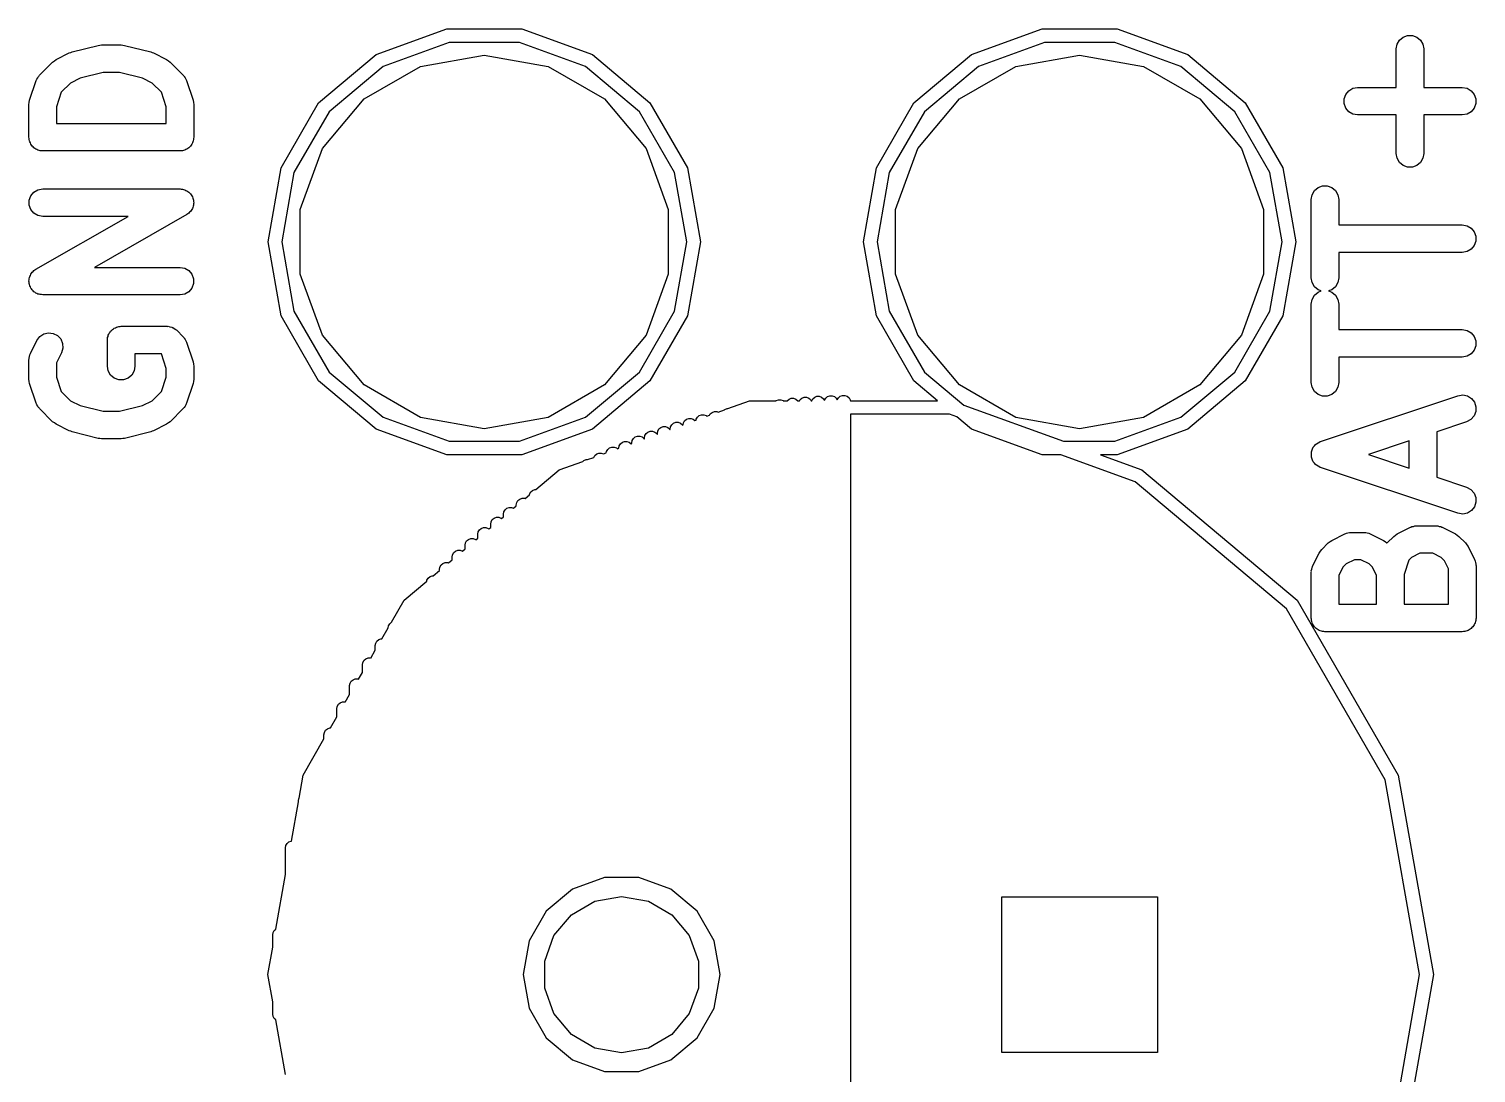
# Model space of a CAD drawing. Extents: x 0 to 76, y -93 to 10.
# Drawn here: x 3.53 to 19.33, y -29.08 to -17.67 of the extents above; entities that cross this region are included whole.
import ezdxf

# ---------------------------------------------------------------- set-up
doc = ezdxf.new("R2010")
doc.units = 0
doc.header["$MEASUREMENT"] = 0
doc.layers.add('BLACK', color=7, linetype='CONTINUOUS')

msp = doc.modelspace()

# ---------------------------------------------------------------- linework, layer by layer
at = {"layer": 'Black'}
for p, q in [((7.3195, -17.9553), (8.09002, -17.6749)), ((8.09002, -17.6749), (8.90998, -17.6749)), ((8.90998, -17.6749), (9.6805, -17.9553)), ((13.8195, -17.9553), (14.59, -17.6749)), ((14.59, -17.6749), (15.41, -17.6749)), ((15.41, -17.6749), (16.1805, -17.9553)), ((4.28505, -17.8545), (4.30335, -17.8532)), ((4.30335, -17.8532), (4.32143, -17.85)), ((4.32143, -17.85), (4.53571, -17.85)), ((4.53571, -17.85), (4.55379, -17.8532)), ((4.55379, -17.8532), (4.57209, -17.8545)), ((8.11606, -17.8226), (7.3945, -18.0852)), ((8.88394, -17.8226), (8.11606, -17.8226)), ((9.6055, -18.0852), (8.88394, -17.8226)), ((14.6161, -17.8226), (13.8945, -18.0852)), ((15.3839, -17.8226), (14.6161, -17.8226)), ((16.1055, -18.0852), (15.3839, -17.8226)), ((18.4571, -17.8929), (18.4662, -17.8416)), ((18.4662, -17.8416), (18.4922, -17.7964)), ((18.4922, -17.7964), (18.5321, -17.763)), ((18.5321, -17.763), (18.5811, -17.7451)), ((18.5811, -17.7451), (18.6332, -17.7451)), ((18.6332, -17.7451), (18.6821, -17.763)), ((18.6821, -17.763), (18.722, -17.7964)), ((18.722, -17.7964), (18.7481, -17.8416)), ((18.7481, -17.8416), (18.7571, -17.8929)), ((3.80647, -18.023), (3.82577, -18.0087)), ((3.82577, -18.0087), (3.96863, -17.9373)), ((3.96863, -17.9373), (3.98435, -17.9326)), ((3.98435, -17.9326), (3.99933, -17.9259)), ((3.99933, -17.9259), (4.28505, -17.8545)), ((4.57209, -17.8545), (4.85781, -17.9259)), ((4.85781, -17.9259), (4.87279, -17.9326)), ((4.87279, -17.9326), (4.88851, -17.9373)), ((4.88851, -17.9373), (5.03137, -18.0087)), ((5.03137, -18.0087), (5.05067, -18.023)), ((6.69137, -18.4824), (7.3195, -17.9553)), ((7.80236, -18.0833), (8.5, -17.9602)), ((8.5, -17.9602), (9.19764, -18.0833)), ((9.6805, -17.9553), (10.3086, -18.4824)), ((13.1914, -18.4824), (13.8195, -17.9553)), ((14.3024, -18.0833), (15, -17.9602)), ((15, -17.9602), (15.6976, -18.0833)), ((16.1805, -17.9553), (16.8086, -18.4824)), ((18.4571, -18.3143), (18.4571, -17.8929)), ((18.7571, -17.8929), (18.7571, -18.3143)), ((3.64393, -18.1796), (3.78679, -18.0368)), ((3.78679, -18.0368), (3.80647, -18.023)), ((4.33989, -18.15), (4.08807, -18.213)), ((4.51725, -18.15), (4.33989, -18.15)), ((4.76907, -18.213), (4.51725, -18.15)), ((5.05067, -18.023), (5.07035, -18.0368)), ((5.07035, -18.0368), (5.21321, -18.1796)), ((7.3945, -18.0852), (6.80628, -18.5788)), ((7.18887, -18.4375), (7.80236, -18.0833)), ((9.19764, -18.0833), (9.81113, -18.4375)), ((10.1937, -18.5788), (9.6055, -18.0852)), ((13.8945, -18.0852), (13.3063, -18.5788)), ((13.6889, -18.4375), (14.3024, -18.0833)), ((15.6976, -18.0833), (16.3111, -18.4375)), ((16.6937, -18.5788), (16.1055, -18.0852)), ((3.53627, -18.4526), (3.6077, -18.2383)), ((3.6077, -18.2383), (3.61182, -18.2307)), ((3.61182, -18.2307), (3.61405, -18.2223)), ((3.61405, -18.2223), (3.62413, -18.2079)), ((3.62413, -18.2079), (3.6325, -18.1925)), ((3.6325, -18.1925), (3.63897, -18.1867)), ((3.63897, -18.1867), (3.64393, -18.1796)), ((3.98171, -18.2661), (3.8811, -18.3667)), ((4.08807, -18.213), (3.98171, -18.2661)), ((4.87543, -18.2661), (4.76907, -18.213)), ((4.97604, -18.3667), (4.87543, -18.2661)), ((5.21321, -18.1796), (5.21817, -18.1867)), ((5.21817, -18.1867), (5.22464, -18.1925)), ((5.22464, -18.1925), (5.23301, -18.2079)), ((5.23301, -18.2079), (5.24309, -18.2223)), ((5.24309, -18.2223), (5.24533, -18.2307)), ((5.24533, -18.2307), (5.24945, -18.2383)), ((5.24945, -18.2383), (5.32087, -18.4526)), ((17.9393, -18.3494), (17.9844, -18.3233)), ((17.9844, -18.3233), (18.0357, -18.3143)), ((18.0357, -18.3143), (18.4571, -18.3143)), ((18.7571, -18.3143), (19.1786, -18.3143)), ((19.1786, -18.3143), (19.2299, -18.3233)), ((19.2299, -18.3233), (19.275, -18.3494)), ((3.52857, -18.5), (3.53274, -18.4763)), ((3.53274, -18.4763), (3.53627, -18.4526)), ((3.8811, -18.3667), (3.82857, -18.5243)), ((5.02857, -18.5243), (4.97604, -18.3667)), ((5.32087, -18.4526), (5.3244, -18.4763)), ((5.3244, -18.4763), (5.32857, -18.5)), ((6.28139, -19.1925), (6.69137, -18.4824)), ((6.73351, -18.9801), (7.18887, -18.4375)), ((9.81113, -18.4375), (10.2665, -18.9801)), ((10.3086, -18.4824), (10.7186, -19.1925)), ((12.7814, -19.1925), (13.1914, -18.4824)), ((13.2335, -18.9801), (13.6889, -18.4375)), ((16.3111, -18.4375), (16.7665, -18.9801)), ((16.8086, -18.4824), (17.2186, -19.1925)), ((17.888, -18.4382), (17.9058, -18.3893)), ((17.888, -18.4903), (17.888, -18.4382)), ((17.9058, -18.3893), (17.9393, -18.3494)), ((19.275, -18.3494), (19.3085, -18.3893)), ((19.3085, -18.3893), (19.3263, -18.4382)), ((19.3263, -18.4382), (19.3263, -18.4903)), ((3.52857, -18.8571), (3.52857, -18.5)), ((3.82857, -18.5243), (3.82857, -18.7071)), ((5.02857, -18.7071), (5.02857, -18.5243)), ((5.32857, -18.5), (5.32857, -18.8571)), ((6.80628, -18.5788), (6.42234, -19.2438)), ((10.5777, -19.2438), (10.1937, -18.5788)), ((13.3063, -18.5788), (12.9223, -19.2438)), ((17.0777, -19.2438), (16.6937, -18.5788)), ((17.9058, -18.5393), (17.888, -18.4903)), ((17.9393, -18.5792), (17.9058, -18.5393)), ((17.9844, -18.6052), (17.9393, -18.5792)), ((18.0357, -18.6143), (17.9844, -18.6052)), ((18.4571, -18.6143), (18.0357, -18.6143)), ((18.4571, -19.0357), (18.4571, -18.6143)), ((19.1786, -18.6143), (18.7571, -18.6143)), ((18.7571, -18.6143), (18.7571, -19.0357)), ((19.2299, -18.6052), (19.1786, -18.6143)), ((19.275, -18.5792), (19.2299, -18.6052)), ((19.3085, -18.5393), (19.275, -18.5792)), ((19.3263, -18.4903), (19.3085, -18.5393)), ((3.82857, -18.7071), (5.02857, -18.7071)), ((3.53085, -18.8701), (3.52857, -18.8571)), ((3.53085, -18.8832), (3.53085, -18.8701)), ((3.53534, -18.8955), (3.53085, -18.8832)), ((3.53762, -18.9084), (3.53534, -18.8955)), ((3.54418, -18.9198), (3.53762, -18.9084)), ((3.54867, -18.9321), (3.54418, -18.9198)), ((3.5571, -18.9422), (3.54867, -18.9321)), ((3.56366, -18.9536), (3.5571, -18.9422)), ((3.57372, -18.962), (3.56366, -18.9536)), ((5.29348, -18.9536), (5.28342, -18.962)), ((5.30004, -18.9422), (5.29348, -18.9536)), ((5.30847, -18.9321), (5.30004, -18.9422)), ((5.31296, -18.9198), (5.30847, -18.9321)), ((5.31952, -18.9084), (5.31296, -18.9198)), ((5.3218, -18.8955), (5.31952, -18.9084)), ((5.32629, -18.8832), (5.3218, -18.8955)), ((5.32857, -18.8571), (5.32629, -18.8701)), ((5.32629, -18.8701), (5.32629, -18.8832)), ((3.58215, -18.972), (3.57372, -18.962)), ((3.59352, -18.9786), (3.58215, -18.972)), ((3.60357, -18.987), (3.59352, -18.9786)), ((3.6159, -18.9915), (3.60357, -18.987)), ((3.62727, -18.9981), (3.6159, -18.9915)), ((3.64019, -19.0004), (3.62727, -18.9981)), ((3.65252, -19.0049), (3.64019, -19.0004)), ((3.66565, -19.0049), (3.65252, -19.0049)), ((3.67857, -19.0071), (3.66565, -19.0049)), ((5.17857, -19.0071), (3.67857, -19.0071)), ((5.1915, -19.0049), (5.17857, -19.0071)), ((5.20462, -19.0049), (5.1915, -19.0049)), ((5.21695, -19.0004), (5.20462, -19.0049)), ((5.22987, -18.9981), (5.21695, -19.0004)), ((5.24124, -18.9915), (5.22987, -18.9981)), ((5.25357, -18.987), (5.24124, -18.9915)), ((5.26362, -18.9786), (5.25357, -18.987)), ((5.27499, -18.972), (5.26362, -18.9786)), ((5.28342, -18.962), (5.27499, -18.972)), ((6.49123, -19.6458), (6.73351, -18.9801)), ((10.2665, -18.9801), (10.5088, -19.6458)), ((12.9912, -19.6458), (13.2335, -18.9801)), ((16.7665, -18.9801), (17.0088, -19.6458)), ((18.4662, -19.087), (18.4571, -19.0357)), ((18.4922, -19.1321), (18.4662, -19.087)), ((18.7481, -19.087), (18.722, -19.1321)), ((18.7571, -19.0357), (18.7481, -19.087)), ((6.139, -20), (6.28139, -19.1925)), ((6.42234, -19.2438), (6.289, -20)), ((10.711, -20), (10.5777, -19.2438)), ((10.7186, -19.1925), (10.861, -20)), ((12.639, -20), (12.7814, -19.1925)), ((12.9223, -19.2438), (12.789, -20)), ((17.211, -20), (17.0777, -19.2438)), ((17.2186, -19.1925), (17.361, -20)), ((18.5321, -19.1656), (18.4922, -19.1321)), ((18.5811, -19.1834), (18.5321, -19.1656)), ((18.6332, -19.1834), (18.5811, -19.1834)), ((18.6821, -19.1656), (18.6332, -19.1834)), ((18.722, -19.1321), (18.6821, -19.1656)), ((3.58215, -19.4565), (3.62727, -19.4305)), ((3.62727, -19.4305), (3.67857, -19.4214)), ((3.67857, -19.4214), (5.17857, -19.4214)), ((5.17857, -19.4214), (5.19182, -19.4238)), ((5.19182, -19.4238), (5.20528, -19.4238)), ((5.20528, -19.4238), (5.21728, -19.4283)), ((5.21728, -19.4283), (5.22987, -19.4305)), ((5.22987, -19.4305), (5.24152, -19.4372)), ((17.5637, -19.4393), (17.6036, -19.4058)), ((17.6036, -19.4058), (17.6525, -19.388)), ((17.6525, -19.388), (17.7046, -19.388)), ((17.7046, -19.388), (17.7536, -19.4058)), ((17.7536, -19.4058), (17.7935, -19.4393)), ((3.53085, -19.5454), (3.54867, -19.4964)), ((3.53085, -19.5975), (3.53085, -19.5454)), ((3.54867, -19.4964), (3.58215, -19.4565)), ((5.24152, -19.4372), (5.25415, -19.4419)), ((5.25415, -19.4419), (5.26391, -19.4501)), ((5.26391, -19.4501), (5.27499, -19.4565)), ((5.27499, -19.4565), (5.28364, -19.4668)), ((5.28364, -19.4668), (5.29391, -19.4755)), ((5.29391, -19.4755), (5.30025, -19.4866)), ((5.30025, -19.4866), (5.30847, -19.4964)), ((5.30847, -19.4964), (5.31308, -19.5091)), ((5.31308, -19.5091), (5.31975, -19.5208)), ((5.31975, -19.5208), (5.32192, -19.5334)), ((5.32192, -19.5334), (5.32629, -19.5454)), ((5.32629, -19.5454), (5.32629, -19.5588)), ((5.32629, -19.5588), (5.32857, -19.5721)), ((5.32857, -19.5721), (5.32629, -19.5847)), ((5.32629, -19.5847), (5.32629, -19.5975)), ((17.5286, -19.5357), (17.5376, -19.4844)), ((17.5286, -20.3929), (17.5286, -19.5357)), ((17.5376, -19.4844), (17.5637, -19.4393)), ((17.7935, -19.4393), (17.8195, -19.4844)), ((17.8195, -19.4844), (17.8286, -19.5357)), ((17.8286, -19.5357), (17.8286, -19.8143)), ((3.54867, -19.6464), (3.53085, -19.5975)), ((3.58215, -19.6863), (3.54867, -19.6464)), ((3.62727, -19.7124), (3.58215, -19.6863)), ((3.60415, -20.2983), (4.61374, -19.7214)), ((3.67857, -19.7214), (3.62727, -19.7124)), ((4.61374, -19.7214), (3.67857, -19.7214)), ((5.25299, -19.7017), (4.24341, -20.2786)), ((5.26333, -19.6931), (5.25299, -19.7017)), ((5.27499, -19.6863), (5.26333, -19.6931)), ((5.28321, -19.6765), (5.27499, -19.6863)), ((5.29305, -19.6684), (5.28321, -19.6765)), ((5.29983, -19.6567), (5.29305, -19.6684)), ((5.30847, -19.6464), (5.29983, -19.6567)), ((5.31285, -19.6344), (5.30847, -19.6464)), ((5.31929, -19.6234), (5.31285, -19.6344)), ((5.32169, -19.6101), (5.31929, -19.6234)), ((5.32629, -19.5975), (5.32169, -19.6101)), ((6.49123, -20.3542), (6.49123, -19.6458)), ((10.5088, -19.6458), (10.5088, -20.3542)), ((12.9912, -20.3542), (12.9912, -19.6458)), ((17.0088, -19.6458), (17.0088, -20.3542)), ((17.8286, -19.8143), (19.1786, -19.8143)), ((19.1786, -19.8143), (19.2299, -19.8233)), ((19.2299, -19.8233), (19.275, -19.8494)), ((19.275, -19.8494), (19.3085, -19.8893)), ((19.3085, -19.8893), (19.3263, -19.9382)), ((6.28139, -20.8075), (6.139, -20)), ((6.289, -20), (6.42234, -20.7562)), ((10.5777, -20.7562), (10.711, -20)), ((10.861, -20), (10.7186, -20.8075)), ((12.7814, -20.8075), (12.639, -20)), ((12.789, -20), (12.9223, -20.7562)), ((17.0777, -20.7562), (17.211, -20)), ((17.361, -20), (17.2186, -20.8075)), ((19.3085, -20.0393), (19.275, -20.0792)), ((19.3263, -19.9903), (19.3085, -20.0393)), ((19.3263, -19.9382), (19.3263, -19.9903)), ((19.1786, -20.1143), (17.8286, -20.1143)), ((17.8286, -20.1143), (17.8286, -20.3929)), ((19.2299, -20.1052), (19.1786, -20.1143)), ((19.275, -20.0792), (19.2299, -20.1052)), ((3.53545, -20.3899), (3.53785, -20.3766)), ((3.53785, -20.3766), (3.54429, -20.3656)), ((3.54429, -20.3656), (3.54867, -20.3536)), ((3.54867, -20.3536), (3.55732, -20.3433)), ((3.55732, -20.3433), (3.5641, -20.3316)), ((3.5641, -20.3316), (3.57393, -20.3235)), ((3.57393, -20.3235), (3.58215, -20.3137)), ((3.58215, -20.3137), (3.59381, -20.3069)), ((3.59381, -20.3069), (3.60415, -20.2983)), ((4.24341, -20.2786), (5.17857, -20.2786)), ((5.17857, -20.2786), (5.22987, -20.2876)), ((5.22987, -20.2876), (5.27499, -20.3137)), ((5.27499, -20.3137), (5.30847, -20.3536)), ((5.30847, -20.3536), (5.32629, -20.4025)), ((6.73351, -21.0199), (6.49123, -20.3542)), ((10.5088, -20.3542), (10.2665, -21.0199)), ((13.2335, -21.0199), (12.9912, -20.3542)), ((17.0088, -20.3542), (16.7665, -21.0199)), ((3.52857, -20.4279), (3.53085, -20.4153)), ((3.53085, -20.4412), (3.52857, -20.4279)), ((3.53085, -20.4025), (3.53545, -20.3899)), ((3.53085, -20.4153), (3.53085, -20.4025)), ((3.53085, -20.4546), (3.53085, -20.4412)), ((3.53522, -20.4666), (3.53085, -20.4546)), ((3.53739, -20.4792), (3.53522, -20.4666)), ((3.54406, -20.4909), (3.53739, -20.4792)), ((3.54867, -20.5036), (3.54406, -20.4909)), ((3.55689, -20.5134), (3.54867, -20.5036)), ((3.56324, -20.5245), (3.55689, -20.5134)), ((3.5735, -20.5332), (3.56324, -20.5245)), ((3.58215, -20.5435), (3.5735, -20.5332)), ((5.30847, -20.5036), (5.27499, -20.5435)), ((5.32629, -20.4546), (5.30847, -20.5036)), ((5.32629, -20.4025), (5.32629, -20.4546)), ((17.5376, -20.4442), (17.5286, -20.3929)), ((17.5637, -20.4893), (17.5376, -20.4442)), ((17.6036, -20.5228), (17.5637, -20.4893)), ((17.6392, -20.5357), (17.6036, -20.5228)), ((17.6036, -20.5487), (17.6392, -20.5357)), ((17.7536, -20.5228), (17.718, -20.5357)), ((17.718, -20.5357), (17.7536, -20.5487)), ((17.7935, -20.4893), (17.7536, -20.5228)), ((17.8195, -20.4442), (17.7935, -20.4893)), ((17.8286, -20.3929), (17.8195, -20.4442)), ((3.59323, -20.5499), (3.58215, -20.5435)), ((3.60299, -20.5581), (3.59323, -20.5499)), ((3.61562, -20.5628), (3.60299, -20.5581)), ((3.62727, -20.5695), (3.61562, -20.5628)), ((3.63986, -20.5717), (3.62727, -20.5695)), ((3.65187, -20.5762), (3.63986, -20.5717)), ((3.66532, -20.5762), (3.65187, -20.5762)), ((3.67857, -20.5786), (3.66532, -20.5762)), ((5.17857, -20.5786), (3.67857, -20.5786)), ((5.22987, -20.5695), (5.17857, -20.5786)), ((5.27499, -20.5435), (5.22987, -20.5695)), ((17.5286, -20.6786), (17.5376, -20.6273)), ((17.5286, -21.5357), (17.5286, -20.6786)), ((17.5376, -20.6273), (17.5637, -20.5822)), ((17.5637, -20.5822), (17.6036, -20.5487)), ((17.7536, -20.5487), (17.7935, -20.5822)), ((17.7935, -20.5822), (17.8195, -20.6273)), ((17.8195, -20.6273), (17.8286, -20.6786)), ((17.8286, -20.6786), (17.8286, -20.9571)), ((6.69137, -21.5176), (6.28139, -20.8075)), ((6.42234, -20.7562), (6.80628, -21.4212)), ((10.1937, -21.4212), (10.5777, -20.7562)), ((10.7186, -20.8075), (10.3086, -21.5176)), ((13.1914, -21.5176), (12.7814, -20.8075)), ((12.9223, -20.7562), (13.3063, -21.4212)), ((16.6937, -21.4212), (17.0777, -20.7562)), ((17.2186, -20.8075), (16.8086, -21.5176)), ((3.64687, -21.0339), (3.69034, -21.0052)), ((3.69034, -21.0052), (3.74101, -20.9931)), ((3.74101, -20.9931), (3.79277, -20.9991)), ((3.79277, -20.9991), (3.83936, -21.0224)), ((4.39476, -21.0201), (4.40132, -21.0088)), ((4.40132, -21.0088), (4.40581, -20.9964)), ((4.40581, -20.9964), (4.41425, -20.9864)), ((4.41425, -20.9864), (4.42081, -20.975)), ((4.42081, -20.975), (4.43086, -20.9666)), ((4.43086, -20.9666), (4.4393, -20.9565)), ((4.4393, -20.9565), (4.45066, -20.95)), ((4.45066, -20.95), (4.46071, -20.9415)), ((4.46071, -20.9415), (4.47305, -20.937)), ((4.47305, -20.937), (4.48441, -20.9305)), ((4.48441, -20.9305), (4.49734, -20.9282)), ((4.49734, -20.9282), (4.50967, -20.9237)), ((4.50967, -20.9237), (4.52279, -20.9237)), ((4.52279, -20.9237), (4.53571, -20.9214)), ((4.53571, -20.9214), (5.03571, -20.9214)), ((5.03571, -20.9214), (5.04221, -20.9226)), ((5.04221, -20.9226), (5.04879, -20.922)), ((5.04879, -20.922), (5.06772, -20.9271)), ((5.06772, -20.9271), (5.08702, -20.9305)), ((5.08702, -20.9305), (5.09273, -20.9338)), ((5.09273, -20.9338), (5.09911, -20.9355)), ((5.09911, -20.9355), (5.11516, -20.9467)), ((5.11516, -20.9467), (5.13213, -20.9565)), ((5.13213, -20.9565), (5.13638, -20.9616)), ((5.13638, -20.9616), (5.14178, -20.9654)), ((5.14178, -20.9654), (5.21321, -21.0368)), ((17.8286, -20.9571), (19.1786, -20.9571)), ((19.1786, -20.9571), (19.2299, -20.9662)), ((19.2299, -20.9662), (19.275, -20.9922)), ((19.275, -20.9922), (19.3085, -21.0321)), ((3.54441, -21.2186), (3.61584, -21.0758)), ((3.61584, -21.0758), (3.64687, -21.0339)), ((3.83936, -21.0224), (3.87518, -21.0602)), ((3.87518, -21.0602), (3.89589, -21.108)), ((3.89902, -21.16), (3.88416, -21.2099)), ((3.89589, -21.108), (3.89902, -21.16)), ((4.38571, -21.0714), (4.38799, -21.0585)), ((4.38571, -21.3571), (4.38571, -21.0714)), ((4.38799, -21.0454), (4.39248, -21.033)), ((4.38799, -21.0585), (4.38799, -21.0454)), ((4.39248, -21.033), (4.39476, -21.0201)), ((5.21321, -21.0368), (5.21817, -21.0439)), ((5.21817, -21.0439), (5.22464, -21.0496)), ((5.22464, -21.0496), (5.23301, -21.0651)), ((5.23301, -21.0651), (5.24309, -21.0795)), ((5.24309, -21.0795), (5.24533, -21.0878)), ((5.24533, -21.0878), (5.24945, -21.0954)), ((5.24945, -21.0954), (5.32087, -21.3097)), ((7.18887, -21.5625), (6.73351, -21.0199)), ((10.2665, -21.0199), (9.81113, -21.5625)), ((13.6889, -21.5625), (13.2335, -21.0199)), ((16.7665, -21.0199), (16.3111, -21.5625)), ((19.3085, -21.0321), (19.3263, -21.0811)), ((19.3263, -21.1332), (19.3085, -21.1821)), ((19.3263, -21.0811), (19.3263, -21.1332)), ((3.52857, -21.2857), (3.53007, -21.2772)), ((3.52857, -21.5), (3.52857, -21.2857)), ((3.52955, -21.2686), (3.53456, -21.2517)), ((3.53007, -21.2772), (3.52955, -21.2686)), ((3.53456, -21.2517), (3.53762, -21.2344)), ((3.53762, -21.2344), (3.54194, -21.2269)), ((3.54194, -21.2269), (3.54441, -21.2186)), ((3.88416, -21.2099), (3.82857, -21.3211)), ((3.82857, -21.3211), (3.82857, -21.4757)), ((4.97358, -21.2214), (4.68571, -21.2214)), ((4.68571, -21.2214), (4.68571, -21.3571)), ((4.97604, -21.2239), (4.97358, -21.2214)), ((5.02857, -21.3815), (4.97604, -21.2239)), ((5.32087, -21.3097), (5.3244, -21.3335)), ((19.1786, -21.2571), (17.8286, -21.2571)), ((17.8286, -21.2571), (17.8286, -21.5357)), ((19.2299, -21.2481), (19.1786, -21.2571)), ((19.275, -21.222), (19.2299, -21.2481)), ((19.3085, -21.1821), (19.275, -21.222)), ((3.82857, -21.4757), (3.8811, -21.6333)), ((4.39476, -21.4084), (4.38571, -21.3571)), ((4.42081, -21.4536), (4.39476, -21.4084)), ((4.46071, -21.487), (4.42081, -21.4536)), ((4.50967, -21.5049), (4.46071, -21.487)), ((4.61071, -21.487), (4.56176, -21.5049)), ((4.65062, -21.4536), (4.61071, -21.487)), ((4.67667, -21.4084), (4.65062, -21.4536)), ((4.68571, -21.3571), (4.67667, -21.4084)), ((4.97604, -21.6333), (5.02857, -21.4757)), ((5.02857, -21.4757), (5.02857, -21.3815)), ((5.3244, -21.3335), (5.32857, -21.3571)), ((5.32857, -21.3571), (5.32857, -21.5)), ((6.80628, -21.4212), (7.3945, -21.9148)), ((9.6055, -21.9148), (10.1937, -21.4212)), ((13.3063, -21.4212), (13.7362, -21.782)), ((16.1055, -21.9148), (16.6937, -21.4212)), ((3.53274, -21.5237), (3.52857, -21.5)), ((3.53627, -21.5474), (3.53274, -21.5237)), ((3.6077, -21.7617), (3.53627, -21.5474)), ((3.8811, -21.6333), (3.98171, -21.7339)), ((4.56176, -21.5049), (4.50967, -21.5049)), ((4.87543, -21.7339), (4.97604, -21.6333)), ((5.32087, -21.5474), (5.24945, -21.7617)), ((5.3244, -21.5237), (5.32087, -21.5474)), ((5.32857, -21.5), (5.3244, -21.5237)), ((7.3195, -22.0447), (6.69137, -21.5176)), ((7.80236, -21.9167), (7.18887, -21.5625)), ((9.81113, -21.5625), (9.19764, -21.9167)), ((10.3086, -21.5176), (9.6805, -22.0447)), ((13.4494, -21.7342), (13.1914, -21.5176)), ((14.3024, -21.9167), (13.6889, -21.5625)), ((16.3111, -21.5625), (15.6976, -21.9167)), ((16.8086, -21.5176), (16.1805, -22.0447)), ((17.5376, -21.587), (17.5286, -21.5357)), ((17.5637, -21.6321), (17.5376, -21.587)), ((17.6036, -21.6656), (17.5637, -21.6321)), ((17.7935, -21.6321), (17.7536, -21.6656)), ((17.8195, -21.587), (17.7935, -21.6321)), ((17.8286, -21.5357), (17.8195, -21.587)), ((3.61182, -21.7693), (3.6077, -21.7617)), ((3.61405, -21.7777), (3.61182, -21.7693)), ((3.62413, -21.7921), (3.61405, -21.7777)), ((3.6325, -21.8075), (3.62413, -21.7921)), ((3.98171, -21.7339), (4.08807, -21.787)), ((4.08807, -21.787), (4.33989, -21.85)), ((4.51725, -21.85), (4.76907, -21.787)), ((4.76907, -21.787), (4.87543, -21.7339)), ((5.23301, -21.7921), (5.22464, -21.8075)), ((5.24309, -21.7777), (5.23301, -21.7921)), ((5.24533, -21.7693), (5.24309, -21.7777)), ((5.24945, -21.7617), (5.24533, -21.7693)), ((11.1589, -21.8201), (11.3952, -21.7342)), ((11.3952, -21.7342), (11.6862, -21.7342)), ((11.6862, -21.7342), (11.6875, -21.733)), ((11.6875, -21.733), (11.712, -21.7241)), ((11.712, -21.7241), (11.738, -21.7241)), ((11.738, -21.7241), (11.7625, -21.733)), ((11.7625, -21.733), (11.7638, -21.7342)), ((11.7638, -21.7342), (11.8073, -21.7342)), ((11.8073, -21.7342), (11.8075, -21.7338)), ((11.8075, -21.7338), (11.8275, -21.717)), ((11.8275, -21.717), (11.852, -21.7081)), ((11.852, -21.7081), (11.878, -21.7081)), ((11.878, -21.7081), (11.9025, -21.717)), ((11.9025, -21.717), (11.9225, -21.7338)), ((11.9225, -21.7338), (11.9227, -21.7342)), ((11.9227, -21.7342), (11.9404, -21.7342)), ((11.9404, -21.7342), (11.9475, -21.7218)), ((11.9475, -21.7218), (11.9675, -21.705)), ((11.9675, -21.705), (11.992, -21.6961)), ((11.992, -21.6961), (12.018, -21.6961)), ((12.018, -21.6961), (12.0425, -21.705)), ((12.0425, -21.705), (12.0625, -21.7218)), ((12.0625, -21.7218), (12.0696, -21.7342)), ((12.0696, -21.7342), (12.0746, -21.7342)), ((12.0746, -21.7342), (12.0875, -21.7118)), ((12.0875, -21.7118), (12.1075, -21.695)), ((12.1075, -21.695), (12.132, -21.6861)), ((12.132, -21.6861), (12.158, -21.6861)), ((12.158, -21.6861), (12.1825, -21.695)), ((12.1825, -21.695), (12.2025, -21.7118)), ((12.2025, -21.7118), (12.2139, -21.7317)), ((12.2139, -21.7317), (12.2145, -21.7283)), ((12.2145, -21.7283), (12.2275, -21.7058)), ((12.2275, -21.7058), (12.2475, -21.689)), ((12.2475, -21.689), (12.272, -21.6801)), ((12.272, -21.6801), (12.298, -21.6801)), ((12.298, -21.6801), (12.3225, -21.689)), ((12.3225, -21.689), (12.3425, -21.7058)), ((12.3425, -21.7058), (12.3542, -21.7261)), ((12.3542, -21.7261), (12.3545, -21.7243)), ((12.3545, -21.7243), (12.3675, -21.7018)), ((12.3675, -21.7018), (12.3875, -21.685)), ((12.3875, -21.685), (12.412, -21.6761)), ((12.412, -21.6761), (12.438, -21.6761)), ((12.438, -21.6761), (12.4625, -21.685)), ((12.4625, -21.685), (12.4825, -21.7018)), ((12.4825, -21.7018), (12.4955, -21.7243)), ((12.4955, -21.7243), (12.4972, -21.7342)), ((12.4972, -21.7342), (13.4494, -21.7342)), ((13.7362, -21.782), (14.8227, -22.1774)), ((17.6525, -21.6834), (17.6036, -21.6656)), ((17.6311, -22.1791), (19.1311, -21.6791)), ((17.7046, -21.6834), (17.6525, -21.6834)), ((17.7536, -21.6656), (17.7046, -21.6834)), ((19.1311, -21.6791), (19.1827, -21.6715)), ((19.1827, -21.6715), (19.2337, -21.6819)), ((19.2337, -21.6819), (19.2781, -21.7092)), ((19.2781, -21.7092), (19.3105, -21.75)), ((19.3105, -21.75), (19.3269, -21.7994)), ((19.3269, -21.7994), (19.3255, -21.8515)), ((3.63897, -21.8133), (3.6325, -21.8075)), ((3.64393, -21.8204), (3.63897, -21.8133)), ((3.78679, -21.9632), (3.64393, -21.8204)), ((4.33989, -21.85), (4.51725, -21.85)), ((5.21321, -21.8204), (5.07035, -21.9632)), ((5.21817, -21.8133), (5.21321, -21.8204)), ((5.22464, -21.8075), (5.21817, -21.8133)), ((7.3945, -21.9148), (8.11606, -22.1774)), ((8.5, -22.0398), (7.80236, -21.9167)), ((9.19764, -21.9167), (8.5, -22.0398)), ((8.88394, -22.1774), (9.6055, -21.9148)), ((10.6745, -21.9753), (10.6875, -21.9528)), ((10.6875, -21.9528), (10.7075, -21.936)), ((10.7075, -21.936), (10.732, -21.9271)), ((10.732, -21.9271), (10.758, -21.9271)), ((10.758, -21.9271), (10.7825, -21.936)), ((10.7825, -21.936), (10.8, -21.9508)), ((10.8, -21.9508), (10.8128, -21.9461)), ((10.8128, -21.9461), (10.8145, -21.9363)), ((10.8145, -21.9363), (10.8275, -21.9138)), ((10.8275, -21.9138), (10.8475, -21.897)), ((10.8475, -21.897), (10.872, -21.8881)), ((10.872, -21.8881), (10.898, -21.8881)), ((10.898, -21.8881), (10.9225, -21.897)), ((10.9225, -21.897), (10.9301, -21.9034)), ((10.9301, -21.9034), (10.9595, -21.8927)), ((10.9595, -21.8927), (10.9675, -21.8788)), ((10.9675, -21.8788), (10.9875, -21.862)), ((10.9875, -21.862), (11.012, -21.8531)), ((11.012, -21.8531), (11.038, -21.8531)), ((11.038, -21.8531), (11.0531, -21.8586)), ((11.0531, -21.8586), (11.1222, -21.8335)), ((11.1222, -21.8335), (11.1275, -21.829)), ((11.1275, -21.829), (11.152, -21.8201)), ((11.152, -21.8201), (11.1589, -21.8201)), ((13.5788, -21.8819), (12.5, -21.8819)), ((12.5, -21.8819), (12.5, -34.1181)), ((13.6612, -21.9119), (13.5788, -21.8819)), ((13.8195, -22.0447), (13.6612, -21.9119)), ((15, -22.0398), (14.3024, -21.9167)), ((15.6976, -21.9167), (15, -22.0398)), ((15.3839, -22.1774), (16.1055, -21.9148)), ((19.2718, -21.9389), (19.226, -21.9637)), ((19.3064, -21.8999), (19.2718, -21.9389)), ((19.3255, -21.8515), (19.3064, -21.8999)), ((3.80647, -21.977), (3.78679, -21.9632)), ((3.82577, -21.9913), (3.80647, -21.977)), ((3.96863, -22.0627), (3.82577, -21.9913)), ((3.98435, -22.0674), (3.96863, -22.0627)), ((3.99933, -22.0741), (3.98435, -22.0674)), ((4.28505, -22.1455), (3.99933, -22.0741)), ((4.85781, -22.0741), (4.57209, -22.1455)), ((4.87279, -22.0674), (4.85781, -22.0741)), ((4.88851, -22.0627), (4.87279, -22.0674)), ((5.03137, -21.9913), (4.88851, -22.0627)), ((5.05067, -21.977), (5.03137, -21.9913)), ((5.07035, -21.9632), (5.05067, -21.977)), ((8.09002, -22.3251), (7.3195, -22.0447)), ((9.6805, -22.0447), (8.90998, -22.3251)), ((10.25, -22.141), (10.2545, -22.1153)), ((10.2545, -22.1153), (10.2675, -22.0928)), ((10.2675, -22.0928), (10.2875, -22.076)), ((10.2875, -22.076), (10.312, -22.0671)), ((10.312, -22.0671), (10.338, -22.0671)), ((10.338, -22.0671), (10.3625, -22.076)), ((10.3625, -22.076), (10.3825, -22.0928)), ((10.3825, -22.0928), (10.3872, -22.101)), ((10.3872, -22.101), (10.39, -22.1)), ((10.39, -22.091), (10.3945, -22.0653)), ((10.39, -22.1), (10.39, -22.091)), ((10.3945, -22.0653), (10.4075, -22.0428)), ((10.4075, -22.0428), (10.4275, -22.026)), ((10.4275, -22.026), (10.452, -22.0171)), ((10.452, -22.0171), (10.478, -22.0171)), ((10.478, -22.0171), (10.5025, -22.026)), ((10.5025, -22.026), (10.5225, -22.0428)), ((10.5225, -22.0428), (10.5268, -22.0502)), ((10.5268, -22.0502), (10.53, -22.0491)), ((10.53, -22.044), (10.5345, -22.0183)), ((10.53, -22.0491), (10.53, -22.044)), ((10.5345, -22.0183), (10.5475, -21.9958)), ((10.5475, -21.9958), (10.5675, -21.979)), ((10.5675, -21.979), (10.592, -21.9701)), ((10.592, -21.9701), (10.618, -21.9701)), ((10.618, -21.9701), (10.6425, -21.979)), ((10.6425, -21.979), (10.6625, -21.9958)), ((10.6625, -21.9958), (10.6649, -22)), ((10.6649, -22), (10.6705, -21.9979)), ((10.6705, -21.9979), (10.6745, -21.9753)), ((14.59, -22.3251), (13.8195, -22.0447)), ((16.1805, -22.0447), (15.41, -22.3251)), ((19.226, -21.9637), (18.9, -22.0724)), ((18.9, -22.0724), (18.9, -22.5705)), ((4.30335, -22.1468), (4.28505, -22.1455)), ((4.32143, -22.15), (4.30335, -22.1468)), ((4.53571, -22.15), (4.32143, -22.15)), ((4.55379, -22.1468), (4.53571, -22.15)), ((4.57209, -22.1455), (4.55379, -22.1468)), ((8.11606, -22.1774), (8.88394, -22.1774)), ((9.83452, -22.2883), (9.84755, -22.2658)), ((9.84755, -22.2658), (9.8675, -22.249)), ((9.8675, -22.249), (9.89198, -22.2401)), ((9.89198, -22.2401), (9.91802, -22.2401)), ((9.91802, -22.2401), (9.9425, -22.249)), ((9.9425, -22.249), (9.954, -22.2587)), ((9.954, -22.2587), (9.97, -22.2529)), ((9.97, -22.252), (9.97452, -22.2263)), ((9.97, -22.2529), (9.97, -22.252)), ((9.97452, -22.2263), (9.98755, -22.2038)), ((9.98755, -22.2038), (10.0075, -22.187)), ((10.0075, -22.187), (10.032, -22.1781)), ((10.032, -22.1781), (10.058, -22.1781)), ((10.058, -22.1781), (10.0825, -22.187)), ((10.0825, -22.187), (10.1025, -22.2038)), ((10.1025, -22.2038), (10.1029, -22.2045)), ((10.1029, -22.2045), (10.11, -22.2019)), ((10.11, -22.195), (10.1145, -22.1693)), ((10.11, -22.2019), (10.11, -22.195)), ((10.1145, -22.1693), (10.1275, -22.1468)), ((10.1275, -22.1468), (10.1475, -22.13)), ((10.1475, -22.13), (10.172, -22.1211)), ((10.172, -22.1211), (10.198, -22.1211)), ((10.198, -22.1211), (10.2225, -22.13)), ((10.2225, -22.13), (10.2425, -22.1468)), ((10.2425, -22.1468), (10.2458, -22.1525)), ((10.2458, -22.1525), (10.25, -22.151)), ((10.25, -22.151), (10.25, -22.141)), ((14.8227, -22.1774), (15.3839, -22.1774)), ((17.5316, -22.2914), (17.5397, -22.2709)), ((17.5397, -22.2709), (17.5467, -22.25)), ((17.5467, -22.25), (17.5492, -22.2468)), ((17.5492, -22.2468), (17.5508, -22.2429)), ((17.5508, -22.2429), (17.5654, -22.2264)), ((17.5654, -22.2264), (17.579, -22.2092)), ((17.579, -22.2092), (17.5826, -22.207)), ((17.5826, -22.207), (17.5853, -22.2039)), ((17.5853, -22.2039), (17.6047, -22.1934)), ((17.6047, -22.1934), (17.6234, -22.1819)), ((17.6234, -22.1819), (17.6275, -22.1811)), ((17.6275, -22.1811), (17.6311, -22.1791)), ((18.6, -22.1724), (18.1529, -22.3214)), ((18.6, -22.4705), (18.6, -22.1724)), ((8.90998, -22.3251), (8.09002, -22.3251)), ((9.31875, -22.4899), (9.57477, -22.3967)), ((9.57477, -22.3967), (9.5875, -22.386)), ((9.5875, -22.386), (9.61198, -22.3771)), ((9.61198, -22.3771), (9.62859, -22.3771)), ((9.62859, -22.3771), (9.6954, -22.3528)), ((9.6954, -22.3528), (9.70755, -22.3318)), ((9.70755, -22.3318), (9.7275, -22.315)), ((9.7275, -22.315), (9.75198, -22.3061)), ((9.75198, -22.3061), (9.77802, -22.3061)), ((9.77802, -22.3061), (9.80084, -22.3144)), ((9.80084, -22.3144), (9.83192, -22.3031)), ((9.83192, -22.3031), (9.83452, -22.2883)), ((14.7966, -22.3251), (14.59, -22.3251)), ((15.6062, -22.6198), (14.7966, -22.3251)), ((15.41, -22.3251), (15.2285, -22.3251)), ((15.2285, -22.3251), (15.6812, -22.4899)), ((17.5302, -22.2994), (17.5315, -22.2955)), ((17.5308, -22.3214), (17.5302, -22.2994)), ((17.5302, -22.3434), (17.5308, -22.3214)), ((17.5315, -22.3474), (17.5302, -22.3434)), ((17.5315, -22.2955), (17.5316, -22.2914)), ((17.5316, -22.3515), (17.5315, -22.3474)), ((17.5397, -22.372), (17.5316, -22.3515)), ((17.5467, -22.3929), (17.5397, -22.372)), ((17.5492, -22.3961), (17.5467, -22.3929)), ((17.5508, -22.3999), (17.5492, -22.3961)), ((17.5654, -22.4164), (17.5508, -22.3999)), ((17.579, -22.4337), (17.5654, -22.4164)), ((17.5826, -22.4358), (17.579, -22.4337)), ((17.5853, -22.4389), (17.5826, -22.4358)), ((18.1529, -22.3214), (18.6, -22.4705)), ((9.06225, -22.7051), (9.31875, -22.4899)), ((15.6812, -22.4899), (17.374, -23.9103)), ((17.6047, -22.4494), (17.5853, -22.4389)), ((17.6234, -22.4609), (17.6047, -22.4494)), ((17.6275, -22.4618), (17.6234, -22.4609)), ((17.6311, -22.4637), (17.6275, -22.4618)), ((19.1311, -22.9637), (17.6311, -22.4637)), ((18.9, -22.5705), (19.226, -22.6791)), ((8.99452, -22.7533), (9.00755, -22.7308)), ((9.00755, -22.7308), (9.0275, -22.714)), ((9.0275, -22.714), (9.05198, -22.7051)), ((9.05198, -22.7051), (9.06225, -22.7051)), ((17.2591, -24.0067), (15.6062, -22.6198)), ((19.226, -22.6791), (19.2718, -22.7039)), ((19.2718, -22.7039), (19.3064, -22.7429)), ((19.3064, -22.7429), (19.3255, -22.7914)), ((8.72755, -22.9258), (8.7475, -22.909)), ((8.7475, -22.909), (8.77198, -22.9001)), ((8.77198, -22.9001), (8.79802, -22.9001)), ((8.79802, -22.9001), (8.82023, -22.9082)), ((8.82023, -22.9082), (8.85, -22.8832)), ((8.85, -22.873), (8.85452, -22.8473)), ((8.85, -22.8832), (8.85, -22.873)), ((8.85452, -22.8473), (8.86755, -22.8248)), ((8.86755, -22.8248), (8.8875, -22.808)), ((8.8875, -22.808), (8.91198, -22.7991)), ((8.91198, -22.7991), (8.93802, -22.7991)), ((8.93802, -22.7991), (8.94654, -22.8022)), ((8.94654, -22.8022), (8.99274, -22.7635)), ((8.99274, -22.7635), (8.99452, -22.7533)), ((19.3105, -22.8929), (19.2781, -22.9337)), ((19.3269, -22.8434), (19.3105, -22.8929)), ((19.3255, -22.7914), (19.3269, -22.8434)), ((8.57, -23.081), (8.57452, -23.0553)), ((8.57452, -23.0553), (8.58755, -23.0328)), ((8.58755, -23.0328), (8.6075, -23.016)), ((8.6075, -23.016), (8.63198, -23.0071)), ((8.63198, -23.0071), (8.65802, -23.0071)), ((8.65802, -23.0071), (8.6825, -23.016)), ((8.6825, -23.016), (8.68711, -23.0199)), ((8.68711, -23.0199), (8.71, -23.0007)), ((8.71, -22.974), (8.71452, -22.9483)), ((8.71, -23.0007), (8.71, -22.974)), ((8.71452, -22.9483), (8.72755, -22.9258)), ((19.1827, -22.9714), (19.1311, -22.9637)), ((19.2337, -22.9609), (19.1827, -22.9714)), ((19.2781, -22.9337), (19.2337, -22.9609)), ((8.43, -23.193), (8.43452, -23.1673)), ((8.43, -23.2357), (8.43, -23.193)), ((8.43452, -23.1673), (8.44755, -23.1448)), ((8.44755, -23.1448), (8.4675, -23.128)), ((8.4675, -23.128), (8.49198, -23.1191)), ((8.49198, -23.1191), (8.51802, -23.1191)), ((8.51802, -23.1191), (8.5425, -23.128)), ((8.5425, -23.128), (8.55037, -23.1347)), ((8.55037, -23.1347), (8.57, -23.1182)), ((8.57, -23.1182), (8.57, -23.081)), ((17.7543, -23.2587), (17.8972, -23.1873)), ((17.8972, -23.1873), (17.9055, -23.1848)), ((17.9055, -23.1848), (17.913, -23.1805)), ((17.913, -23.1805), (17.9303, -23.1774)), ((17.9303, -23.1774), (17.9471, -23.1724)), ((17.9471, -23.1724), (17.9558, -23.1729)), ((17.9558, -23.1729), (17.9643, -23.1714)), ((17.9643, -23.1714), (18.1071, -23.1714)), ((18.1071, -23.1714), (18.1157, -23.1729)), ((18.1157, -23.1729), (18.1243, -23.1724)), ((18.1243, -23.1724), (18.1411, -23.1774)), ((18.1411, -23.1774), (18.1584, -23.1805)), ((18.1584, -23.1805), (18.1659, -23.1848)), ((18.1659, -23.1848), (18.1742, -23.1873)), ((18.1742, -23.1873), (18.3171, -23.2587)), ((18.3582, -23.2868), (18.4296, -23.2154)), ((18.4296, -23.2154), (18.4493, -23.2016)), ((18.4493, -23.2016), (18.4686, -23.1873)), ((18.4686, -23.1873), (18.6115, -23.1158)), ((18.6115, -23.1158), (18.6198, -23.1134)), ((18.6198, -23.1134), (18.6273, -23.109)), ((18.6273, -23.109), (18.6446, -23.106)), ((18.6446, -23.106), (18.6614, -23.101)), ((18.6614, -23.101), (18.6701, -23.1015)), ((18.6701, -23.1015), (18.6786, -23.1)), ((18.6786, -23.1), (18.8929, -23.1)), ((18.8929, -23.1), (18.9014, -23.1015)), ((18.9014, -23.1015), (18.91, -23.101)), ((18.91, -23.101), (18.9268, -23.106)), ((18.9268, -23.106), (18.9442, -23.109)), ((18.9442, -23.109), (18.9517, -23.1134)), ((18.9517, -23.1134), (18.9599, -23.1158)), ((18.9599, -23.1158), (19.1028, -23.1873)), ((19.1028, -23.1873), (19.1221, -23.2016)), ((19.1221, -23.2016), (19.1418, -23.2154)), ((19.1418, -23.2154), (19.2132, -23.2868)), ((8.16755, -23.3928), (8.1875, -23.376)), ((8.1875, -23.376), (8.21198, -23.3671)), ((8.21198, -23.3671), (8.23802, -23.3671)), ((8.23802, -23.3671), (8.2625, -23.376)), ((8.2625, -23.376), (8.2626, -23.3761)), ((8.2626, -23.3761), (8.29, -23.3531)), ((8.29, -23.313), (8.29452, -23.2873)), ((8.29, -23.3531), (8.29, -23.313)), ((8.29452, -23.2873), (8.30755, -23.2648)), ((8.30755, -23.2648), (8.3275, -23.248)), ((8.3275, -23.248), (8.35198, -23.2391)), ((8.35198, -23.2391), (8.37802, -23.2391)), ((8.37802, -23.2391), (8.4025, -23.248)), ((8.4025, -23.248), (8.40887, -23.2534)), ((8.40887, -23.2534), (8.43, -23.2357)), ((17.6158, -23.3972), (17.6301, -23.3779)), ((17.6301, -23.3779), (17.6439, -23.3582)), ((17.6439, -23.3582), (17.7154, -23.2868)), ((17.7154, -23.2868), (17.735, -23.273)), ((17.735, -23.273), (17.7543, -23.2587)), ((18.3171, -23.2587), (18.3364, -23.273)), ((18.3364, -23.273), (18.3561, -23.2868)), ((18.3561, -23.2868), (18.3573, -23.2881)), ((18.3573, -23.2881), (18.3582, -23.2868)), ((19.2132, -23.2868), (19.227, -23.3065)), ((19.227, -23.3065), (19.2413, -23.3258)), ((19.2413, -23.3258), (19.3127, -23.4686)), ((8.01452, -23.5503), (8.02755, -23.5278)), ((8.02755, -23.5278), (8.0475, -23.511)), ((8.0475, -23.511), (8.07198, -23.5021)), ((8.07198, -23.5021), (8.09802, -23.5021)), ((8.09802, -23.5021), (8.10807, -23.5058)), ((8.10807, -23.5058), (8.15, -23.4706)), ((8.15, -23.441), (8.15452, -23.4153)), ((8.15, -23.4706), (8.15, -23.441)), ((8.15452, -23.4153), (8.16755, -23.3928)), ((17.5419, -23.5483), (17.5444, -23.5401)), ((17.5444, -23.5401), (17.6158, -23.3972)), ((17.9103, -23.5161), (17.8733, -23.5531)), ((17.9997, -23.4714), (17.9103, -23.5161)), ((18.0717, -23.4714), (17.9997, -23.4714)), ((18.1611, -23.5161), (18.0717, -23.4714)), ((18.1982, -23.5531), (18.1611, -23.5161)), ((18.5954, -23.4739), (18.5429, -23.6315)), ((18.6246, -23.4447), (18.5954, -23.4739)), ((18.714, -23.4), (18.6246, -23.4447)), ((18.8574, -23.4), (18.714, -23.4)), ((18.9469, -23.4447), (18.8574, -23.4)), ((18.9839, -23.4817), (18.9469, -23.4447)), ((19.0286, -23.5711), (18.9839, -23.4817)), ((19.3127, -23.4686), (19.3152, -23.4769)), ((19.3152, -23.4769), (19.3195, -23.4844)), ((19.3195, -23.4844), (19.3226, -23.5017)), ((19.3226, -23.5017), (19.3276, -23.5186)), ((19.3276, -23.5186), (19.3271, -23.5272)), ((19.3271, -23.5272), (19.3286, -23.5357)), ((19.3286, -23.5357), (19.3286, -24.1071)), ((7.87299, -23.7031), (7.87452, -23.6943)), ((7.87452, -23.6943), (7.88755, -23.6718)), ((7.88755, -23.6718), (7.9075, -23.655)), ((7.9075, -23.655), (7.93198, -23.6461)), ((7.93198, -23.6461), (7.94081, -23.6461)), ((7.94081, -23.6461), (8.01, -23.5881)), ((8.01, -23.576), (8.01452, -23.5503)), ((8.01, -23.5881), (8.01, -23.576)), ((17.5286, -23.6071), (17.5301, -23.5986)), ((17.5286, -24.1071), (17.5286, -23.6071)), ((17.5296, -23.59), (17.5346, -23.5731)), ((17.5301, -23.5986), (17.5296, -23.59)), ((17.5346, -23.5731), (17.5376, -23.5558)), ((17.5376, -23.5558), (17.5419, -23.5483)), ((17.8733, -23.5531), (17.8286, -23.6426)), ((17.8286, -23.6426), (17.8286, -23.9571)), ((18.2429, -23.6426), (18.1982, -23.5531)), ((18.2429, -23.9571), (18.2429, -23.6426)), ((18.5429, -23.6315), (18.5429, -23.9571)), ((19.0286, -23.9571), (19.0286, -23.5711)), ((7.62604, -23.9103), (7.87299, -23.7031)), ((7.48546, -24.1538), (7.62604, -23.9103)), ((18.3378, -25.8752), (17.2591, -24.0067)), ((17.374, -23.9103), (18.4788, -25.8239)), ((17.8286, -23.9571), (18.2429, -23.9571)), ((18.5429, -23.9571), (19.0286, -23.9571)), ((7.45452, -24.1913), (7.46755, -24.1688)), ((7.46755, -24.1688), (7.48546, -24.1538)), ((17.5309, -24.1201), (17.5286, -24.1071)), ((17.5309, -24.1332), (17.5309, -24.1201)), ((17.5353, -24.1455), (17.5309, -24.1332)), ((17.5376, -24.1584), (17.5353, -24.1455)), ((17.5442, -24.1698), (17.5376, -24.1584)), ((17.5487, -24.1821), (17.5442, -24.1698)), ((19.313, -24.1698), (19.3085, -24.1821)), ((19.3195, -24.1584), (19.313, -24.1698)), ((19.3218, -24.1455), (19.3195, -24.1584)), ((19.3263, -24.1332), (19.3218, -24.1455)), ((19.3286, -24.1071), (19.3263, -24.1201)), ((19.3263, -24.1201), (19.3263, -24.1332)), ((7.38132, -24.3341), (7.45046, -24.2144)), ((7.45046, -24.2144), (7.45452, -24.1913)), ((17.5571, -24.1922), (17.5487, -24.1821)), ((17.5637, -24.2036), (17.5571, -24.1922)), ((17.5737, -24.212), (17.5637, -24.2036)), ((17.5822, -24.222), (17.5737, -24.212)), ((17.5935, -24.2286), (17.5822, -24.222)), ((17.6036, -24.237), (17.5935, -24.2286)), ((17.6159, -24.2415), (17.6036, -24.237)), ((17.6273, -24.2481), (17.6159, -24.2415)), ((17.6402, -24.2504), (17.6273, -24.2481)), ((17.6525, -24.2549), (17.6402, -24.2504)), ((17.6656, -24.2549), (17.6525, -24.2549)), ((17.6786, -24.2571), (17.6656, -24.2549)), ((19.1786, -24.2571), (17.6786, -24.2571)), ((19.1915, -24.2549), (19.1786, -24.2571)), ((19.2046, -24.2549), (19.1915, -24.2549)), ((19.2169, -24.2504), (19.2046, -24.2549)), ((19.2299, -24.2481), (19.2169, -24.2504)), ((19.2412, -24.2415), (19.2299, -24.2481)), ((19.2536, -24.237), (19.2412, -24.2415)), ((19.2636, -24.2286), (19.2536, -24.237)), ((19.275, -24.222), (19.2636, -24.2286)), ((19.2834, -24.212), (19.275, -24.222)), ((19.2935, -24.2036), (19.2834, -24.212)), ((19.3, -24.1922), (19.2935, -24.2036)), ((19.3085, -24.1821), (19.3, -24.1922)), ((7.26019, -24.5439), (7.31, -24.4577)), ((7.31, -24.408), (7.31452, -24.3823)), ((7.31, -24.4577), (7.31, -24.408)), ((7.31452, -24.3823), (7.32755, -24.3598)), ((7.32755, -24.3598), (7.3475, -24.343)), ((7.3475, -24.343), (7.37198, -24.3341)), ((7.37198, -24.3341), (7.38132, -24.3341)), ((7.17, -24.617), (7.17452, -24.5913)), ((7.17, -24.7002), (7.17, -24.617)), ((7.17452, -24.5913), (7.18755, -24.5688)), ((7.18755, -24.5688), (7.2075, -24.552)), ((7.2075, -24.552), (7.23198, -24.5431)), ((7.23198, -24.5431), (7.25802, -24.5431)), ((7.25802, -24.5431), (7.26019, -24.5439)), ((7.03452, -24.8193), (7.04755, -24.7968)), ((7.04755, -24.7968), (7.0675, -24.78)), ((7.0675, -24.78), (7.09198, -24.7711)), ((7.09198, -24.7711), (7.11802, -24.7711)), ((7.11802, -24.7711), (7.12711, -24.7744)), ((7.12711, -24.7744), (7.17, -24.7002)), ((6.98257, -25.0248), (7.03, -24.9426)), ((7.03, -24.845), (7.03452, -24.8193)), ((7.03, -24.9426), (7.03, -24.845)), ((6.89, -25.097), (6.89452, -25.0713)), ((6.89, -25.1851), (6.89, -25.097)), ((6.89452, -25.0713), (6.90755, -25.0488)), ((6.90755, -25.0488), (6.9275, -25.032)), ((6.9275, -25.032), (6.95198, -25.0231)), ((6.95198, -25.0231), (6.97802, -25.0231)), ((6.97802, -25.0231), (6.98257, -25.0248)), ((6.81956, -25.3071), (6.89, -25.1851)), ((6.52121, -25.8239), (6.75, -25.4276)), ((6.75, -25.381), (6.75452, -25.3553)), ((6.75, -25.4276), (6.75, -25.381)), ((6.75452, -25.3553), (6.76755, -25.3328)), ((6.76755, -25.3328), (6.7875, -25.316)), ((6.7875, -25.316), (6.81198, -25.3071)), ((6.81198, -25.3071), (6.81956, -25.3071)), ((6.47739, -26.0724), (6.52121, -25.8239)), ((18.7125, -28), (18.3378, -25.8752)), ((18.4788, -25.8239), (18.8625, -28)), ((6.39438, -26.5431), (6.47, -26.1143)), ((6.47, -26.103), (6.47452, -26.0773)), ((6.47, -26.1143), (6.47, -26.103)), ((6.47452, -26.0773), (6.47739, -26.0724)), ((6.3675, -26.552), (6.39198, -26.5431)), ((6.39198, -26.5431), (6.39438, -26.5431)), ((6.33, -26.617), (6.33452, -26.5913)), ((6.33, -26.9083), (6.33, -26.617)), ((6.33452, -26.5913), (6.34755, -26.5688)), ((6.34755, -26.5688), (6.3675, -26.552)), ((6.22492, -27.5042), (6.33, -26.9083)), ((9.81333, -26.9413), (9.4625, -27.069)), ((10.1867, -26.9413), (9.81333, -26.9413)), ((10.5375, -27.069), (10.1867, -26.9413)), ((9.4625, -27.069), (9.1765, -27.309)), ((9.70817, -27.1982), (10, -27.1468)), ((10, -27.1468), (10.2918, -27.1982)), ((10.8235, -27.309), (10.5375, -27.069)), ((14.15, -28.85), (14.15, -27.15)), ((14.15, -27.15), (15.85, -27.15)), ((15.85, -27.15), (15.85, -28.85)), ((9.1765, -27.309), (8.98983, -27.6323)), ((9.45154, -27.3464), (9.70817, -27.1982)), ((10.2918, -27.1982), (10.5485, -27.3464)), ((11.0102, -27.6323), (10.8235, -27.309)), ((9.26107, -27.5734), (9.45154, -27.3464)), ((10.5485, -27.3464), (10.7389, -27.5734)), ((6.19, -27.567), (6.19452, -27.5413)), ((6.19, -27.7023), (6.19, -27.567)), ((6.19452, -27.5413), (6.20755, -27.5188)), ((6.20755, -27.5188), (6.22492, -27.5042)), ((8.98983, -27.6323), (8.925, -28)), ((9.15972, -27.8518), (9.26107, -27.5734)), ((10.7389, -27.5734), (10.8403, -27.8518)), ((11.075, -28), (11.0102, -27.6323)), ((6.1375, -28), (6.19, -27.7023)), ((9.15972, -28.1482), (9.15972, -27.8518)), ((10.8403, -27.8518), (10.8403, -28.1482)), ((6.19, -28.2977), (6.1375, -28)), ((8.925, -28), (8.98983, -28.3677)), ((11.0102, -28.3677), (11.075, -28)), ((18.3378, -30.1248), (18.7125, -28)), ((18.8625, -28), (18.4788, -30.1761)), ((9.26107, -28.4266), (9.15972, -28.1482)), ((10.8403, -28.1482), (10.7389, -28.4266)), ((6.19, -28.433), (6.19, -28.2977)), ((6.19452, -28.4587), (6.19, -28.433)), ((8.98983, -28.3677), (9.1765, -28.691)), ((9.45154, -28.6536), (9.26107, -28.4266)), ((10.7389, -28.4266), (10.5485, -28.6536)), ((10.8235, -28.691), (11.0102, -28.3677)), ((6.20755, -28.4812), (6.19452, -28.4587)), ((6.22492, -28.4958), (6.20755, -28.4812)), ((6.33, -29.0917), (6.22492, -28.4958)), ((9.1765, -28.691), (9.4625, -28.931)), ((9.70817, -28.8018), (9.45154, -28.6536)), ((10.5485, -28.6536), (10.2918, -28.8018)), ((10.5375, -28.931), (10.8235, -28.691)), ((10, -28.8532), (9.70817, -28.8018)), ((10.2918, -28.8018), (10, -28.8532)), ((15.85, -28.85), (14.15, -28.85)), ((9.4625, -28.931), (9.81333, -29.0587)), ((9.81333, -29.0587), (10.1867, -29.0587)), ((10.1867, -29.0587), (10.5375, -28.931))]:
    msp.add_line(p, q, dxfattribs=at)

doc.saveas('drawing.dxf')
